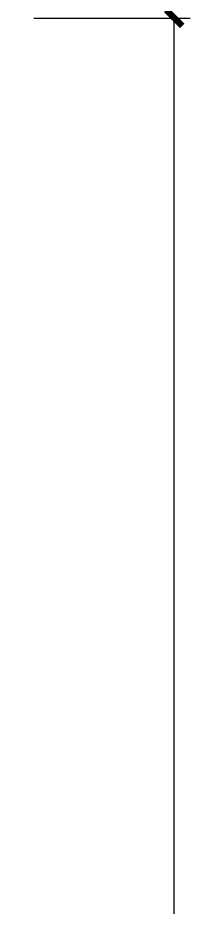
# Model space of a CAD drawing. Extents: x -1899985 to 1774885, y 556286 to 2175695.
# Drawn here: x -1083461 to -1083137, y 573428 to 575096 of the extents above; entities that cross this region are included whole.
import ezdxf

# ---------------------------------------------------------------- set-up
doc = ezdxf.new("R2010")
doc.units = 0
doc.header["$LTSCALE"] = 10
doc.header["$MEASUREMENT"] = 0
doc.layers.get('Defpoints').update_dxf_attribs({"color": 210})
doc.layers.add('20剖面图$0$建-尺寸', color=3, linetype='Continuous')
doc.layers.add('A-LIN-V', color=9, linetype='Continuous')
doc.styles.add('20剖面图$0$A-DIM_T3', font='SIMPLEX', dxfattribs={"width": 0.705882, "bigfont": 'GBCBIG'})
doc.dimstyles.new('20剖面图$0$A-DIM&&30', dxfattribs={"dimtxt": 89.25, "dimasz": 30, "dimexe": 30, "dimexo": 30, "dimgap": 37.875, "dimtad": 1, "dimdec": 0, "dimzin": 0, "dimdsep": 46, "dimtxsty": '20剖面图$0$A-DIM_T3', "dimblk": '20剖面图$0$_ArchTick', "dimcen": 0.09, "dimclrt": 7, "dimazin": 2, "dimtfac": 1, "dimtdec": 0, "dimtix": 1, "dimtmove": 2, "dimatfit": 3, "dimfxl": 1, "dimtolj": 1, "dimtzin": 0, "dimarcsym": 0})

# ---------------------------------------------------------------- blocks, each defined once
blk = doc.blocks.new('20剖面图$0$_ArchTick')
at = {"color": 0, "linetype": 'ByBlock', "const_width": 0.4}
blk.add_lwpolyline([(-0.5, -0.5), (0.5, 0.5)], dxfattribs=at)
blk = doc.blocks.new('*D165')
at = {"layer": '20剖面图$0$建-尺寸', "color": 0, "lineweight": -2, "transparency": 16777216}
for p, q in [((-1083430.7, 575095.7), (-1083136.7, 575095.7)), ((-1083166.7, 568257.5), (-1083166.7, 575095.7)), ((-1083430.7, 568257.5), (-1083136.7, 568257.5))]:
    blk.add_line(p, q, dxfattribs=at)
at = {"layer": 'Defpoints', "color": 0, "transparency": 16777216}
for p in [(-1083460.7, 575095.7), (-1083166.7, 575095.7), (-1083460.7, 568257.5)]:
    blk.add_point(p, dxfattribs=at)
at = {"layer": '20剖面图$0$建-尺寸', "color": 0, "lineweight": -2, "transparency": 16777216, "xscale": 30, "yscale": 30, "zscale": 30}
for p, rotation in [((-1083166.7, 575095.7), 90), ((-1083166.7, 568257.5), 270)]:
    blk.add_blockref('20剖面图$0$_ArchTick', p, dxfattribs=dict(at, rotation=rotation))
at = {"layer": '20剖面图$0$建-尺寸', "color": 7, "transparency": 16777216, "insert": (-1083249.2, 571676.6), "char_height": 89.25, "attachment_point": 5, "rotation": 90, "style": '20剖面图$0$A-DIM_T3'}
blk.add_mtext('\\A1;6838', dxfattribs=at)
blk = doc.blocks.new('20剖面图')
at = {"layer": '20剖面图$0$建-尺寸'}
dim = blk.add_aligned_dim(p1=(-1083460.7, 568257.5), p2=(-1083460.7, 575095.7), distance=-294, dimstyle='20剖面图$0$A-DIM&&30', dxfattribs=at)
dim.commit()
dim.dimension.update_dxf_attribs({"geometry": '*D165', "text_midpoint": (-1083249.2, 571676.6)})

msp = doc.modelspace()

# ---------------------------------------------------------------- block references
at = {"layer": 'A-LIN-V'}
msp.add_blockref('20剖面图', (0, 0), dxfattribs=at)

doc.saveas('drawing.dxf')
